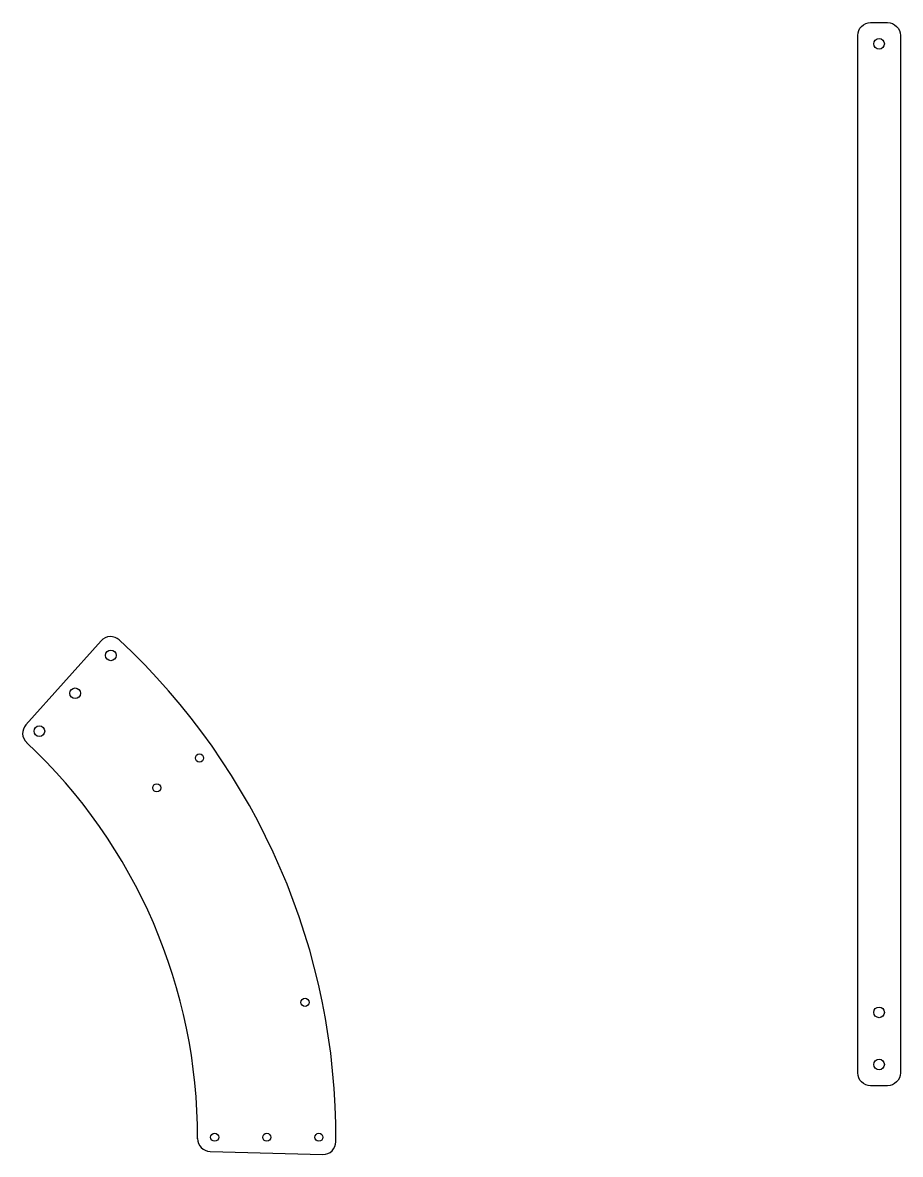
# Model space of a CAD drawing. Header units: millimetres. Extents: x 2522 to 2934, y 1758 to 2291.
import ezdxf

# ---------------------------------------------------------------- set-up
doc = ezdxf.new("R2010")
doc.units = ezdxf.units.MM

msp = doc.modelspace()

# ---------------------------------------------------------------- linework, layer by layer
for p, q in [((2523.43, 1960.46), (2558.77, 1999.97)), ((2610, 1759.82), (2663, 1758.43))]:
    msp.add_line(p, q)
msp.add_lwpolyline([(2928.49, 1790.72), (2920.49, 1790.72, -0.414214), (2914.49, 1796.72), (2914.49, 2284.72, -0.414214), (2920.49, 2290.72), (2928.49, 2290.72, -0.414214), (2934.49, 2284.72), (2934.49, 1796.72, -0.414214)], format="xyb", close=True)
for centre, radius in [((2924.49, 2280.72), 2.5), ((2563.37, 1993.11), 2.5), ((2546.56, 1975.28), 2.5), ((2529.75, 1957.46), 2.5), ((2605.04, 1944.84), 1.9), ((2584.96, 1930.81), 1.9), ((2654.63, 1829.92), 1.9), ((2924.49, 1825.22), 2.5), ((2924.49, 1800.72), 2.5), ((2612.16, 1766.48), 1.9), ((2636.66, 1766.48), 1.9), ((2661.16, 1766.48), 1.9)]:
    msp.add_circle(centre, radius)
for centre, radius, start, end in [((2563.25, 1995.97), 6, 47.0619, 138.1781), ((2349.66, 1766.48), 319.5, 359.6247, 47.0553), ((2527.9, 1956.46), 6, 138.1781, 226.8298), ((2349.66, 1766.48), 254.5, 359.832, 46.848), ((2610.16, 1765.81), 6, 179.8502, 268.5019), ((2663.15, 1764.43), 6, 268.5019, 359.6181)]:
    msp.add_arc(centre, radius, start, end)

doc.saveas('drawing.dxf')
